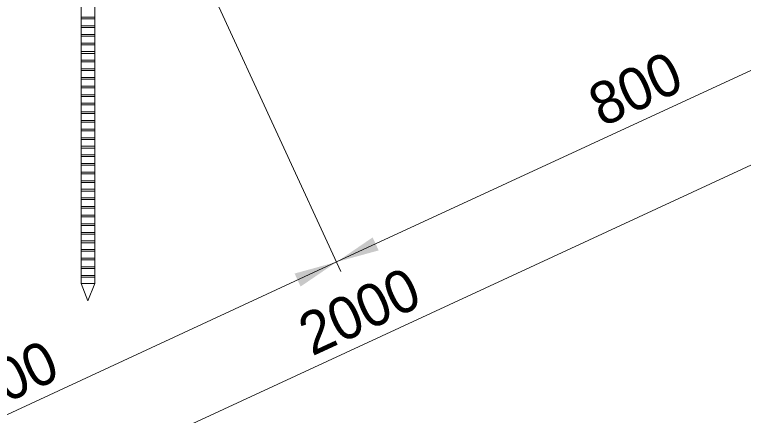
# Model space of a CAD drawing. Units: millimetres at full size, sheet at 1:20. Extents: x 200 to 8200, y 186 to 5740.
# Drawn here: x 2823 to 3671, y 908 to 1374 of the extents above; entities that cross this region are included whole.
import ezdxf
from ezdxf.enums import TextEntityAlignment as Align

# ---------------------------------------------------------------- set-up
doc = ezdxf.new("R2010")
doc.units = ezdxf.units.MM
doc.header["$LTSCALE"] = 20
doc.layers.add('寸法', color=7, linetype='Continuous', lineweight=13)
doc.layers.add('鉄筋杭', color=7, linetype='Continuous', lineweight=18)
doc.styles.add('ＭＳ Ｐゴシック', font='')
doc.styles.get('ＭＳ Ｐゴシック').set_extended_font_data('MS PGothic')

# ---------------------------------------------------------------- blocks, each defined once
blk = doc.blocks.new('filled_arrow')
at = {"color": 0, "linetype": 'Continuous', "lineweight": -2}
blk.add_solid([(7.5, 1.25), (0, 0), (7.5, -1.25)], dxfattribs=at)

msp = doc.modelspace()

# ---------------------------------------------------------------- linework, layer by layer
at = {"layer": '寸法', "lineweight": 18}
for p, q in [((2896.03, 1739.17), (3202.88, 1075.15)), ((2896.03, 1739.17), (3202.88, 1075.15)), ((3197.84, 1086.04), (3924.05, 1421.63)), ((2332.03, 575.78), (4147.55, 1414.75)), ((2471.63, 750.45), (3197.84, 1086.04))]:
    msp.add_line(p, q, dxfattribs=at)
at = {"layer": '鉄筋杭'}
for p, q in [((2900.44, 1751.4), (2900.44, 1060.96)), ((2916.44, 1751.4), (2916.44, 1060.96)), ((2900.44, 1370.46), (2916.44, 1370.46)), ((2900.44, 1368.46), (2916.44, 1368.46)), ((2900.44, 1360.46), (2916.44, 1360.46)), ((2900.44, 1358.46), (2916.44, 1358.46)), ((2900.44, 1350.46), (2916.44, 1350.46)), ((2900.44, 1348.46), (2916.44, 1348.46)), ((2900.44, 1340.46), (2916.44, 1340.46)), ((2900.44, 1338.46), (2916.44, 1338.46)), ((2900.44, 1330.46), (2916.44, 1330.46)), ((2900.44, 1328.46), (2916.44, 1328.46)), ((2900.44, 1320.46), (2916.44, 1320.46)), ((2900.44, 1318.46), (2916.44, 1318.46)), ((2900.44, 1310.46), (2916.44, 1310.46)), ((2900.44, 1308.46), (2916.44, 1308.46)), ((2900.44, 1300.46), (2916.44, 1300.46)), ((2900.44, 1298.46), (2916.44, 1298.46)), ((2900.44, 1290.46), (2916.44, 1290.46)), ((2900.44, 1288.46), (2916.44, 1288.46)), ((2900.44, 1280.46), (2916.44, 1280.46)), ((2900.44, 1278.46), (2916.44, 1278.46)), ((2900.44, 1270.46), (2916.44, 1270.46)), ((2900.44, 1268.46), (2916.44, 1268.46)), ((2900.44, 1260.46), (2916.44, 1260.46)), ((2900.44, 1258.46), (2916.44, 1258.46)), ((2900.44, 1250.46), (2916.44, 1250.46)), ((2900.44, 1248.46), (2916.44, 1248.46)), ((2900.44, 1240.46), (2916.44, 1240.46)), ((2900.44, 1238.46), (2916.44, 1238.46)), ((2900.44, 1230.46), (2916.44, 1230.46)), ((2900.44, 1228.46), (2916.44, 1228.46)), ((2900.44, 1220.46), (2916.44, 1220.46)), ((2900.44, 1218.46), (2916.44, 1218.46)), ((2900.44, 1210.46), (2916.44, 1210.46)), ((2900.44, 1208.46), (2916.44, 1208.46)), ((2900.44, 1200.46), (2916.44, 1200.46)), ((2900.44, 1198.46), (2916.44, 1198.46)), ((2900.44, 1190.46), (2916.44, 1190.46)), ((2900.44, 1188.46), (2916.44, 1188.46)), ((2900.44, 1180.46), (2916.44, 1180.46)), ((2900.44, 1178.46), (2916.44, 1178.46)), ((2900.44, 1170.46), (2916.44, 1170.46)), ((2900.44, 1168.46), (2916.44, 1168.46)), ((2900.44, 1160.46), (2916.44, 1160.46)), ((2900.44, 1158.46), (2916.44, 1158.46)), ((2900.44, 1150.46), (2916.44, 1150.46)), ((2900.44, 1148.46), (2916.44, 1148.46)), ((2900.44, 1140.46), (2916.44, 1140.46)), ((2900.44, 1138.46), (2916.44, 1138.46)), ((2900.44, 1130.46), (2916.44, 1130.46)), ((2900.44, 1128.46), (2916.44, 1128.46)), ((2900.44, 1120.46), (2916.44, 1120.46)), ((2900.44, 1118.46), (2916.44, 1118.46)), ((2900.44, 1110.46), (2916.44, 1110.46)), ((2900.44, 1108.46), (2916.44, 1108.46)), ((2900.44, 1100.46), (2916.44, 1100.46)), ((2900.44, 1098.46), (2916.44, 1098.46)), ((2900.44, 1090.46), (2916.44, 1090.46)), ((2900.44, 1088.46), (2916.44, 1088.46)), ((2900.44, 1080.46), (2916.44, 1080.46)), ((2900.44, 1078.46), (2916.44, 1078.46)), ((2900.44, 1070.46), (2916.44, 1070.46)), ((2900.44, 1068.46), (2916.44, 1068.46)), ((2908.44, 1040.96), (2900.44, 1060.96)), ((2916.44, 1060.96), (2900.44, 1060.96)), ((2908.44, 1040.96), (2916.44, 1060.96))]:
    msp.add_line(p, q, dxfattribs=at)

# ---------------------------------------------------------------- block references
at = {"layer": '寸法', "lineweight": 18, "xscale": 6.67, "yscale": 6.67}
for rotation in [24.8, 204.8]:
    msp.add_blockref('filled_arrow', (3197.84, 1086.04), dxfattribs=dict(at, rotation=rotation))

# ---------------------------------------------------------------- texts
at = {"layer": '寸法', "style": 'ＭＳ Ｐゴシック'}
for s, p in [('800', (3545.43, 1287.42)), ('2000', (3224.27, 1028.85)), ('800', (2819.22, 951.83))]:
    msp.add_text(s, height=49.49, rotation=24.802, dxfattribs=at).set_placement(p, align=Align.MIDDLE_CENTER)

doc.saveas('drawing.dxf')
